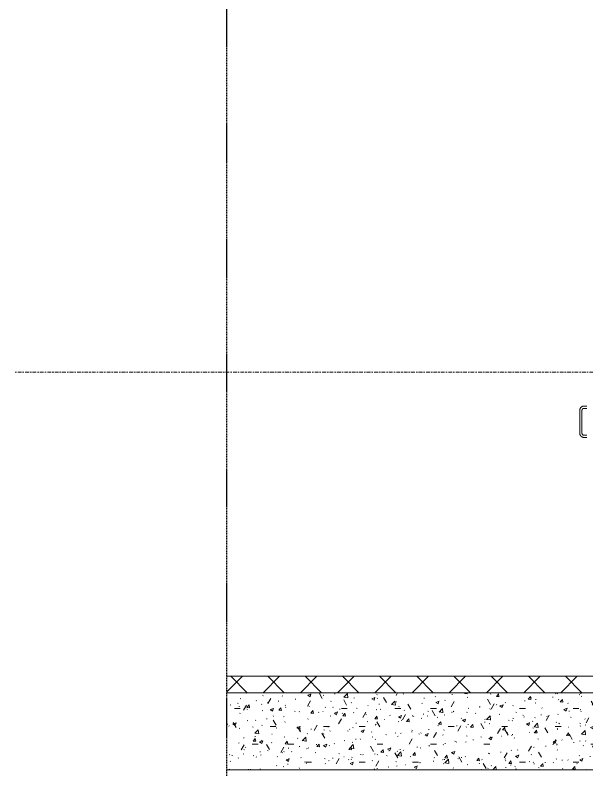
# Model space of a CAD drawing. Header units: millimetres. Extents: x 68650 to 268645, y -2410 to 17645.
# Drawn here: x 189979 to 192424, y 500 to 3726 of the extents above; entities that cross this region are included whole.
import ezdxf

# ---------------------------------------------------------------- set-up
doc = ezdxf.new("R2010")
doc.units = ezdxf.units.MM
doc.linetypes.add('Centre', pattern=[31.75, 6.35, -4.7625, 15.875, -4.7625])
doc.linetypes.add('Hidden', pattern=[7.14375, 4.7625, -2.38125])
for name, color, linetype, lineweight in [('A-DETL-GENF', 92, 'Continuous', 18), ('A-DETL-GENF-2', 92, 'Hidden', 25), ('A-DOOR', 31, 'Continuous', 18), ('A-FLOR-FNSH-1', 7, 'Continuous', 18), ('A-FLOR-LEVL-2', 51, 'Centre', 9), ('A-FLOR-MCUT', 51, 'Continuous', 18), ('A-FLOR-PATT-1', 8, 'Continuous', 18)]:
    doc.layers.add(name, color=color, linetype=linetype, lineweight=lineweight)

# ---------------------------------------------------------------- blocks, each defined once
blk = doc.blocks.new('FD_06 - FD_06_EI60-1600x2200_CỬA ĐI 02 CÁNH PANEL THÉP-602137-TKCS_NHÀ MÁY PHÁT ĐIỆN - MẶT ĐỨNG 4')
at = {"layer": 'A-DOOR'}
for p, q in [((-14418.8, 2037.3), (-14418.8, 1938.5)), ((-14409.3, 1938.5), (-14409.3, 2037.3)), ((-14388.2, 2054.8), (-14401.3, 2054.8)), ((-14401.3, 2045.2), (-14388.2, 2045.2)), ((-14388.2, 1930.6), (-14401.3, 1930.6)), ((-14401.3, 1921), (-14388.2, 1921))]:
    blk.add_line(p, q, dxfattribs=at)
at = {"layer": 'A-DOOR', "flags": 128}
for points in [[(-14401.3, 2054.8), (-14402, 2054.7), (-14402.7, 2054.7), (-14403.4, 2054.6), (-14404.1, 2054.5), (-14404.8, 2054.4), (-14405.5, 2054.3), (-14406.2, 2054.1), (-14406.8, 2053.9), (-14407.5, 2053.6), (-14408.1, 2053.4), (-14408.8, 2053.1), (-14409.4, 2052.8), (-14410, 2052.5), (-14410.6, 2052.1), (-14411.2, 2051.7), (-14411.8, 2051.3), (-14412.3, 2050.9), (-14412.8, 2050.4), (-14413.4, 2050), (-14413.9, 2049.5), (-14414.3, 2049), (-14414.8, 2048.4), (-14415.2, 2047.9), (-14415.6, 2047.3), (-14416, 2046.7), (-14416.4, 2046.1), (-14416.7, 2045.5), (-14417, 2044.9), (-14417.3, 2044.3), (-14417.6, 2043.6), (-14417.8, 2043), (-14418.1, 2042.3), (-14418.2, 2041.6), (-14418.4, 2041), (-14418.5, 2040.3), (-14418.6, 2039.6), (-14418.7, 2038.9), (-14418.8, 2038.2), (-14418.8, 2037.5), (-14418.8, 2037.3)], [(-14401.3, 2054.8), (-14402, 2054.7), (-14402.7, 2054.7), (-14403.4, 2054.6), (-14404.1, 2054.5), (-14404.8, 2054.4), (-14405.5, 2054.3), (-14406.2, 2054.1), (-14406.8, 2053.9), (-14407.5, 2053.6), (-14408.1, 2053.4), (-14408.8, 2053.1), (-14409.4, 2052.8), (-14410, 2052.5), (-14410.6, 2052.1), (-14411.2, 2051.7), (-14411.8, 2051.3), (-14412.3, 2050.9), (-14412.8, 2050.4), (-14413.4, 2050), (-14413.9, 2049.5), (-14414.3, 2049), (-14414.8, 2048.4), (-14415.2, 2047.9), (-14415.6, 2047.3), (-14416, 2046.7), (-14416.4, 2046.1), (-14416.7, 2045.5), (-14417, 2044.9), (-14417.3, 2044.3), (-14417.6, 2043.6), (-14417.8, 2043), (-14418.1, 2042.3), (-14418.2, 2041.6), (-14418.4, 2041), (-14418.5, 2040.3), (-14418.6, 2039.6), (-14418.7, 2038.9), (-14418.8, 2038.2), (-14418.8, 2037.5), (-14418.8, 2037.3)], [(-14409.3, 2037.3), (-14409.3, 2037.6), (-14409.2, 2037.9), (-14409.2, 2038.3), (-14409.2, 2038.6), (-14409.1, 2038.9), (-14409, 2039.2), (-14409, 2039.5), (-14408.9, 2039.8), (-14408.8, 2040.1), (-14408.6, 2040.4), (-14408.5, 2040.7), (-14408.4, 2041), (-14408.2, 2041.2), (-14408.1, 2041.5), (-14407.9, 2041.8), (-14407.7, 2042), (-14407.5, 2042.3), (-14407.3, 2042.5), (-14407.1, 2042.8), (-14406.9, 2043), (-14406.6, 2043.2), (-14406.4, 2043.4), (-14406.1, 2043.6), (-14405.9, 2043.8), (-14405.6, 2044), (-14405.3, 2044.1), (-14405.1, 2044.3), (-14404.8, 2044.4), (-14404.5, 2044.6), (-14404.2, 2044.7), (-14403.9, 2044.8), (-14403.6, 2044.9), (-14403.3, 2045), (-14403, 2045.1), (-14402.7, 2045.1), (-14402.4, 2045.2), (-14402, 2045.2), (-14401.7, 2045.2), (-14401.4, 2045.2), (-14401.3, 2045.2)], [(-14409.3, 2037.3), (-14409.3, 2037.6), (-14409.2, 2037.9), (-14409.2, 2038.3)], [(-14407.3, 2042.5), (-14407.1, 2042.8), (-14406.9, 2043), (-14406.6, 2043.2)], [(-14402.4, 2045.2), (-14402, 2045.2), (-14401.7, 2045.2), (-14401.4, 2045.2)], [(-14418.8, 1938.5), (-14418.8, 1937.8), (-14418.7, 1937.1), (-14418.7, 1936.4), (-14418.6, 1935.7), (-14418.4, 1935), (-14418.3, 1934.3), (-14418.1, 1933.7), (-14417.9, 1933), (-14417.7, 1932.3), (-14417.4, 1931.7), (-14417.1, 1931.1), (-14416.8, 1930.4), (-14416.5, 1929.8), (-14416.1, 1929.2), (-14415.7, 1928.6), (-14415.3, 1928.1), (-14414.9, 1927.5), (-14414.5, 1927), (-14414, 1926.5), (-14413.5, 1926), (-14413, 1925.5), (-14412.5, 1925), (-14411.9, 1924.6), (-14411.3, 1924.2), (-14410.8, 1923.8), (-14410.2, 1923.4), (-14409.6, 1923.1), (-14408.9, 1922.8), (-14408.3, 1922.5), (-14407.7, 1922.2), (-14407, 1922), (-14406.3, 1921.8), (-14405.7, 1921.6), (-14405, 1921.4), (-14404.3, 1921.3), (-14403.6, 1921.2), (-14402.9, 1921.1), (-14402.2, 1921.1), (-14401.5, 1921), (-14401.3, 1921)], [(-14418.8, 1938.5), (-14418.8, 1937.8), (-14418.7, 1937.1), (-14418.7, 1936.4), (-14418.6, 1935.7), (-14418.4, 1935), (-14418.3, 1934.3), (-14418.1, 1933.7), (-14417.9, 1933), (-14417.7, 1932.3), (-14417.4, 1931.7), (-14417.1, 1931.1), (-14416.8, 1930.4), (-14416.5, 1929.8), (-14416.1, 1929.2), (-14415.7, 1928.6), (-14415.3, 1928.1), (-14414.9, 1927.5), (-14414.5, 1927), (-14414, 1926.5), (-14413.5, 1926), (-14413, 1925.5), (-14412.5, 1925), (-14411.9, 1924.6), (-14411.3, 1924.2), (-14410.8, 1923.8), (-14410.2, 1923.4), (-14409.6, 1923.1), (-14408.9, 1922.8), (-14408.3, 1922.5), (-14407.7, 1922.2), (-14407, 1922), (-14406.3, 1921.8), (-14405.7, 1921.6), (-14405, 1921.4), (-14404.3, 1921.3), (-14403.6, 1921.2), (-14402.9, 1921.1), (-14402.2, 1921.1), (-14401.5, 1921), (-14401.3, 1921)], [(-14401.3, 1930.6), (-14401.6, 1930.6), (-14402, 1930.6), (-14402.3, 1930.6), (-14402.6, 1930.7), (-14402.9, 1930.7), (-14403.2, 1930.8), (-14403.5, 1930.9), (-14403.8, 1931), (-14404.1, 1931.1), (-14404.4, 1931.2), (-14404.7, 1931.3), (-14405, 1931.5), (-14405.3, 1931.6), (-14405.5, 1931.8), (-14405.8, 1931.9), (-14406.1, 1932.1), (-14406.3, 1932.3), (-14406.6, 1932.5), (-14406.8, 1932.7), (-14407, 1933), (-14407.2, 1933.2), (-14407.4, 1933.4), (-14407.6, 1933.7), (-14407.8, 1933.9), (-14408, 1934.2), (-14408.2, 1934.5), (-14408.3, 1934.8), (-14408.5, 1935), (-14408.6, 1935.3), (-14408.7, 1935.6), (-14408.8, 1935.9), (-14408.9, 1936.2), (-14409, 1936.5), (-14409.1, 1936.8), (-14409.2, 1937.2), (-14409.2, 1937.5), (-14409.2, 1937.8), (-14409.3, 1938.1), (-14409.3, 1938.4), (-14409.3, 1938.5)], [(-14409.2, 1937.5), (-14409.2, 1937.8), (-14409.3, 1938.1), (-14409.3, 1938.4)], [(-14406.6, 1932.5), (-14406.8, 1932.7), (-14407, 1933), (-14407.2, 1933.2)], [(-14401.3, 1930.6), (-14401.6, 1930.6), (-14402, 1930.6), (-14402.3, 1930.6)]]:
    blk.add_lwpolyline(points, dxfattribs=at)
blk = doc.blocks.new('BORDER VIEW - BORDER VIEW-2322026-TKCS_NHÀ MÁY PHÁT ĐIỆN - MẶT ĐỨNG 4')
at = {"layer": 'A-DETL-GENF-2'}
blk.add_line((-15928.2, -570), (-15928.2, 6342.2), dxfattribs=at)

msp = doc.modelspace()

# ---------------------------------------------------------------- hatches: boundary and pattern name
at = {"layer": 'A-FLOR-PATT-1'}
h = msp.add_hatch(dxfattribs=at)
h.set_pattern_fill('FP_58', color=256, style=0, pattern_type=2)
h.set_pattern_definition([(45, (214234.09, 0), (-79.5495, 79.5495), []), (135, (214234.09, 0), (-79.5495, -79.5495), [])])
h.paths.add_polyline_path([(193044.6, 830), (193575.5, 830), (193575.5, 900), (190884.2, 900), (190884.2, 830)])
h = msp.add_hatch(dxfattribs=at)
h.set_pattern_fill('FP_56', color=256, style=0, pattern_type=2)
h.set_pattern_definition([(0, (214234.086, 0), (304.8, 76.2), [25.146, -203.454, 25.146, -203.454, -1219.2]), (0, (214234.086, 0), (304.8, 76.2), [-457.2, 25.146, -432.054, 25.146, -203.454, -533.4]), (0, (214234.086, 0), (304.8, 76.2), [-1143, 25.146, -127.254, 25.146, -355.854]), (120, (214348.386, 38.1), (-218.39114, 225.86454), [25.146, -203.454, 25.146, -203.454, -1219.2]), (120, (214348.386, 38.1), (-218.39114, 225.86454), [-457.2, 25.146, -432.054, 25.146, -203.454, -533.4]), (120, (214348.386, 38.1), (-218.39114, 225.86454), [-1143, 25.146, -127.254, 25.146, -355.854]), (240, (214386.486, 190.5), (-86.40886, -302.06454), [25.146, -203.454, 25.146, -203.454, -1219.2]), (240, (214386.486, 190.5), (-86.40886, -302.06454), [-457.2, 25.146, -432.054, 25.146, -203.454, -533.4]), (240, (214386.486, 190.5), (-86.40886, -302.06454), [-1143, 25.146, -127.254, 25.146, -355.854])])
h.paths.add_polyline_path([(193044.6, 500), (193575.5, 500), (193575.5, 830), (190884.2, 830), (190884.2, 500)])
h = msp.add_hatch(dxfattribs=at)
h.set_pattern_fill('FP_57', color=256, style=0, pattern_type=2)
h.set_pattern_definition([(50, (214234.09, 0), (136.6383, -11.95415), [14.287, -157.162]), (355, (214234.09, 0), (-26.4318, 143.29295), [11.43, -125.73]), (100.451, (214245.47, -1), (110.2073, 131.33785), [12.143, -133.568]), (46.184, (214234.09, 38.1), (203.3093, -31.5316), [21.431, -235.744]), (96.636, (214251.03, 35.47), (178.052, 185.5712), [18.214, -200.351]), (351.184, (214234.09, 38.1), (178.0542, 185.5685), [17.145, -188.595]), (21, (214253.14, 28.57), (113.71107, -76.6989), [14.287, -157.162]), (326, (214253.14, 28.57), (46.35205, 138.1412), [11.43, -125.73]), (71.451, (214262.61, 22.18), (160.06335, 61.4411), [12.143, -133.568]), (37.5, (214234.086, 0), (2.31655, 63.41591), [2.515, -121.691, 2.515, -125.12, -126.206]), (37.5, (214234.086, 0), (2.31655, 63.41591), [-251.841, 2.515, -123.692]), (7.5, (214234.086, 0), (50.11464, 75.13506), [2.515, -70.256, 2.515, -118.834, -48.101]), (7.5, (214234.086, 0), (50.11464, 75.13506), [-194.12, 2.515, -45.587]), (327.5, (214191.605, 0), (101.69342, -4.29674), [2.515, -45.11, 2.515, -146.075, -197.168]), (327.5, (214191.605, 0), (101.69342, -4.29674), [-196.215, 2.515, -194.653]), (317.5, (214172.555, 0), (111.0972, 19.06992), [2.515, -59.398, 2.515, -96.164, -140.018]), (317.5, (214172.555, 0), (111.0972, 19.06992), [-160.592, 2.515, -137.503])])
h.paths.add_polyline_path([(193044.6, 500), (193575.5, 500), (193575.5, 830), (190884.2, 830), (190884.2, 500)])

# ---------------------------------------------------------------- linework, layer by layer
at = {"layer": 'A-FLOR-FNSH-1'}
for p, q in [((198924.2, 900), (190884.2, 900)), ((190884.2, 500), (198924.2, 500))]:
    msp.add_line(p, q, dxfattribs=at)
at = {"layer": 'A-FLOR-LEVL-2'}
msp.add_line((189979.1, 2200), (200783.7, 2200), dxfattribs=at)
at = {"layer": 'A-FLOR-MCUT'}
msp.add_line((198924.2, 830), (190884.2, 830), dxfattribs=at)

# ---------------------------------------------------------------- block references
at = {"layer": 'A-DETL-GENF'}
msp.add_blockref('BORDER VIEW - BORDER VIEW-2322026-TKCS_NHÀ MÁY PHÁT ĐIỆN - MẶT ĐỨNG 4', (206812.5, 0), dxfattribs=at)
at = {"layer": 'A-DOOR'}
msp.add_blockref('FD_06 - FD_06_EI60-1600x2200_CỬA ĐI 02 CÁNH PANEL THÉP-602137-TKCS_NHÀ MÁY PHÁT ĐIỆN - MẶT ĐỨNG 4', (206812.5, 0), dxfattribs=at)

doc.saveas('drawing.dxf')
